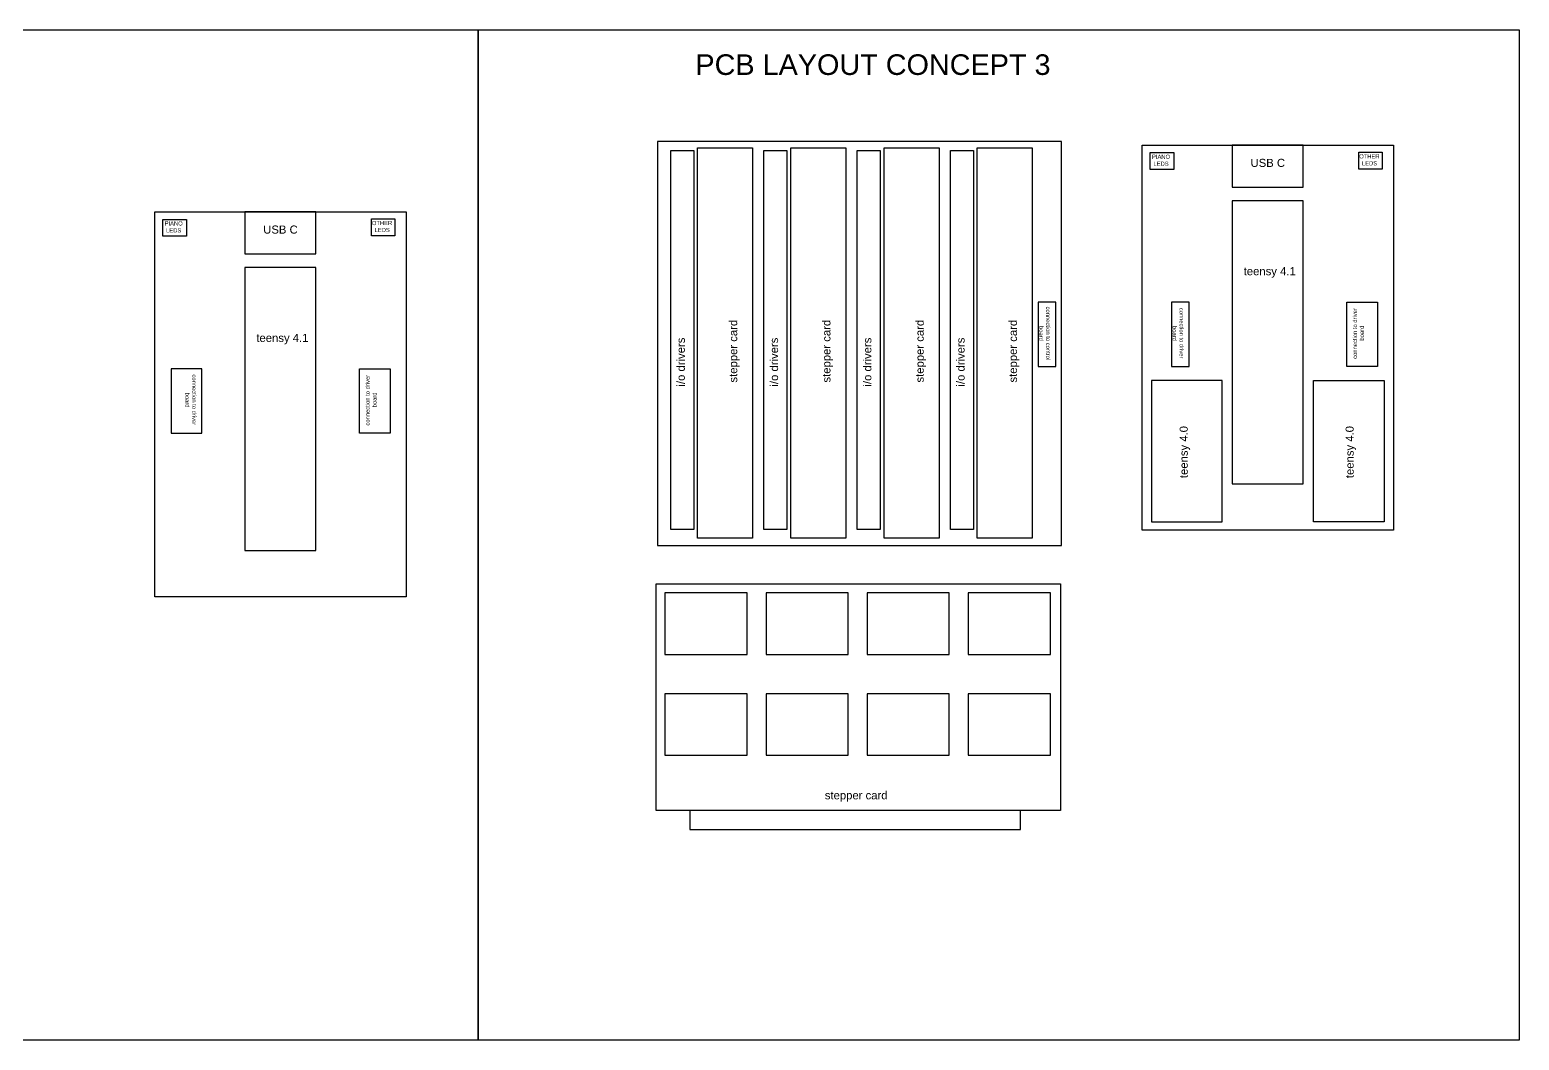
# Model space of a CAD drawing. Header units: inches. Extents: x -5 to 79.3, y -10.7 to 25.
# Drawn here: x 42.41 to 79.26, y 0 to 25 of the extents above; entities that cross this region are included whole.
import ezdxf

# ---------------------------------------------------------------- set-up
doc = ezdxf.new("R2010")
doc.units = ezdxf.units.IN
doc.header["$MEASUREMENT"] = 0
doc.styles.get("Standard").update_dxf_attribs({"font": 'arial.ttf'})

# ---------------------------------------------------------------- blocks, each defined once
blk = doc.blocks.new('*U7')
blk.add_lwpolyline([(1.016, -0.762), (1.016, 0.762), (-1.016, 0.762), (-1.016, -0.762)], close=True)
blk = doc.blocks.new('*U8')
at = {"color": 0, "linetype": 'ByBlock', "lineweight": -2, "transparency": 16777216}
for p in [(0, 0), (2.502, 0), (5.004, 0), (7.506, 0), (0, -2.498), (2.502, -2.498), (5.004, -2.498), (7.506, -2.498)]:
    blk.add_blockref('*U7', p, dxfattribs=at)
blk = doc.blocks.new('*U9')
for points in [[(-1.013, 4.83), (0.349, 4.83), (0.349, -4.83), (-1.013, -4.83)], [(0.443, 4.62), (1.013, 4.62), (1.013, -4.76), (0.443, -4.76)]]:
    blk.add_lwpolyline(points, close=True)
at = {"char_height": 0.2, "attachment_point": 1, "rotation": 270}
for s, insert in [('stepper card', (-0.433, 0.98)), ('i/o drivers', (0.863, 1.08))]:
    blk.add_mtext_dynamic_manual_height_columns(s, width=1.9, gutter_width=1, heights=[0], dxfattribs=dict(at, insert=insert))
blk = doc.blocks.new('*U10')
at = {"color": 0, "linetype": 'ByBlock', "lineweight": -2, "transparency": 16777216}
for p in [(0, 0), (2.307, 0), (4.615, 0), (6.922, 0)]:
    blk.add_blockref('*U9', p, dxfattribs=at)

msp = doc.modelspace()

# ---------------------------------------------------------------- linework, layer by layer
for points in [[(27.74, 25), (53.5, 25), (53.5, 0), (27.74, 0)], [(53.5, 25), (79.26, 25), (79.26, 0), (53.5, 0)], [(57.936, 12.24), (67.936, 12.24), (67.936, 22.24), (57.936, 22.24)], [(69.931, 22.142), (76.151, 22.142), (76.151, 12.62), (69.931, 12.62)], [(72.161, 21.11), (73.911, 21.11), (73.911, 22.142), (72.161, 22.142)], [(70.131, 21.96), (70.711, 21.96), (70.711, 21.54), (70.131, 21.54)], [(75.291, 21.97), (75.871, 21.97), (75.871, 21.55), (75.291, 21.55)], [(72.161, 13.77), (73.911, 13.77), (73.911, 20.77), (72.161, 20.77)], [(45.5, 20.492), (51.72, 20.492), (51.72, 10.97), (45.5, 10.97)], [(45.7, 20.31), (46.28, 20.31), (46.28, 19.89), (45.7, 19.89)], [(47.73, 19.46), (49.48, 19.46), (49.48, 20.492), (47.73, 20.492)], [(50.86, 20.32), (51.44, 20.32), (51.44, 19.9), (50.86, 19.9)], [(47.73, 12.12), (49.48, 12.12), (49.48, 19.12), (47.73, 19.12)], [(67.79, 16.67), (67.79, 18.26), (67.358, 18.26), (67.358, 16.67)], [(71.091, 16.67), (71.091, 18.26), (70.658, 18.26), (70.658, 16.67)], [(74.991, 16.67), (74.991, 18.26), (75.751, 18.26), (75.751, 16.67)], [(46.66, 15.02), (46.66, 16.61), (45.9, 16.61), (45.9, 15.02)], [(50.56, 15.02), (50.56, 16.61), (51.32, 16.61), (51.32, 15.02)], [(70.163, 12.823), (71.913, 12.823), (71.913, 16.323), (70.163, 16.323)], [(75.919, 12.823), (74.169, 12.823), (74.169, 16.323), (75.919, 16.323)], [(57.907, 11.292), (67.907, 11.292), (67.907, 5.681), (57.907, 5.681)], [(58.741, 5.681), (58.741, 5.212), (66.917, 5.212), (66.917, 5.681)]]:
    msp.add_lwpolyline(points, close=True)

# ---------------------------------------------------------------- block references
at = {"rotation": 180}
msp.add_blockref('*U10', (66.199, 17.252), dxfattribs=at)
msp.add_blockref('*U8', (59.137, 10.309))

# ---------------------------------------------------------------- texts
at = {"attachment_point": 1}
for s, width, insert, char_height in [('PCB LAYOUT CONCEPT 3', 9.05825, (58.876, 24.393), 0.5099), ('\\pi0.45524;PIANO\\P\\pi0.49136;LEDS', 1.34, (69.718, 21.91), 0.10284), ('USB C', 2.29, (72.612, 21.807), 0.2), ('\\pi0.42297;OTHER\\P\\pi0.49136;LEDS', 1.34, (74.878, 21.92), 0.10284), ('\\pi0.42297;OTHER\\P\\pi0.49136;LEDS', 1.34, (50.447, 20.27), 0.10284), ('\\pi0.45524;PIANO\\P\\pi0.49136;LEDS', 1.34, (45.287, 20.26), 0.10284), ('USB C', 2.29, (48.181, 20.157), 0.2), ('teensy 4.1', 2.29, (72.442, 19.127), 0.2), ('teensy 4.1', 2.29, (48.011, 17.477), 0.2), ('stepper card', 2.07, (62.077, 6.16), 0.2)]:
    msp.add_mtext_dynamic_manual_height_columns(s, width=width, gutter_width=1, heights=[0], dxfattribs=dict(at, insert=insert, char_height=char_height))
for s, width, insert, char_height, attachment_point, rotation in [('\\pi0.01498;connection to control \\P\\pi0.49617;board', 1.34, (67.657, 18.167), 0.10284, 1, 270), ('\\pi0.04493;connection to driver \\P\\pi0.49617;board', 1.34, (70.958, 18.167), 0.10284, 1, 270), ('\\pi0.04493;connection to driver \\P\\pi0.49617;board', 1.34, (75.418, 16.814), 0.10284, 7, 90), ('\\pi0.04493;connection to driver \\P\\pi0.49617;board', 1.34, (46.527, 16.517), 0.10284, 1, 270), ('\\pi0.04493;connection to driver \\P\\pi0.49617;board', 1.34, (50.987, 15.163), 0.10284, 7, 90), ('teensy 4.0', 2.29, (70.858, 13.907), 0.2, 1, 90), ('teensy 4.0', 2.29, (75.224, 13.907), 0.2, 7, 90)]:
    msp.add_mtext_dynamic_manual_height_columns(s, width=width, gutter_width=1, heights=[0], dxfattribs=dict(insert=insert, char_height=char_height, attachment_point=attachment_point, rotation=rotation))

doc.saveas('drawing.dxf')
